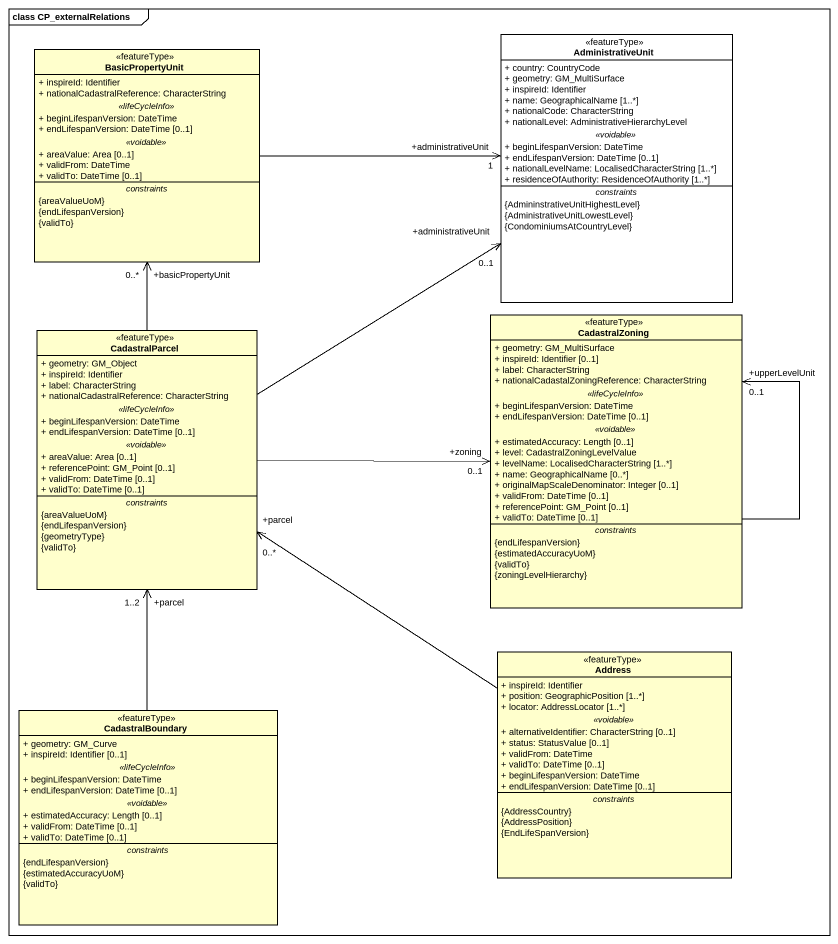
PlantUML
@startuml
mainframe class CP_externalRelations
hide circle
hide empty members
skinparam classAttributeIconSize 0
class BasicPropertyUnit <<featureType>> {
  + inspireId: Identifier
  + nationalCadastralReference: CharacterString
  .. <<lifeCycleInfo>> ..
  + beginLifespanVersion: DateTime
  + endLifespanVersion: DateTime [0..1]
  .. <<voidable>> ..
  + areaValue: Area [0..1]
  + validFrom: DateTime
  + validTo: DateTime [0..1]
  -- constraints --
  {areaValueUoM}
  {endLifespanVersion}
  {validTo}
}
class AdministrativeUnit <<featureType>> #FFFFFF {
  + country: CountryCode
  + geometry: GM_MultiSurface
  + inspireId: Identifier
  + name: GeographicalName [1..*]
  + nationalCode: CharacterString
  + nationalLevel: AdministrativeHierarchyLevel
  .. <<voidable>> ..
  + beginLifespanVersion: DateTime
  + endLifespanVersion: DateTime [0..1]
  + nationalLevelName: LocalisedCharacterString [1..*]
  + residenceOfAuthority: ResidenceOfAuthority [1..*]
  -- constraints --
  {AdmininstrativeUnitHighestLevel}
  {AdministrativeUnitLowestLevel}
  {CondominiumsAtCountryLevel}
}
class CadastralZoning <<featureType>> {
  + geometry: GM_MultiSurface
  + inspireId: Identifier [0..1]
  + label: CharacterString
  + nationalCadastalZoningReference: CharacterString
  .. <<lifeCycleInfo>> ..
  + beginLifespanVersion: DateTime
  + endLifespanVersion: DateTime [0..1]
  .. <<voidable>> ..
  + estimatedAccuracy: Length [0..1]
  + level: CadastralZoningLevelValue
  + levelName: LocalisedCharacterString [1..*]
  + name: GeographicalName [0..*]
  + originalMapScaleDenominator: Integer [0..1]
  + validFrom: DateTime [0..1]
  + referencePoint: GM_Point [0..1]
  + validTo: DateTime [0..1]
  -- constraints --
  {endLifespanVersion}
  {estimatedAccuracyUoM}
  {validTo}
  {zoningLevelHierarchy}
}
class CadastralParcel <<featureType>> {
  + geometry: GM_Object
  + inspireId: Identifier
  + label: CharacterString
  + nationalCadastralReference: CharacterString
  .. <<lifeCycleInfo>> ..
  + beginLifespanVersion: DateTime
  + endLifespanVersion: DateTime [0..1]
  .. <<voidable>> ..
  + areaValue: Area [0..1]
  + referencePoint: GM_Point [0..1]
  + validFrom: DateTime [0..1]
  + validTo: DateTime [0..1]
  -- constraints --
  {areaValueUoM}
  {endLifespanVersion}
  {geometryType}
  {validTo}
}
class Address <<featureType>> {
  + inspireId: Identifier
  + position: GeographicPosition [1..*]
  + locator: AddressLocator [1..*]
  .. <<voidable>> ..
  + alternativeIdentifier: CharacterString [0..1]
  + status: StatusValue [0..1]
  + validFrom: DateTime
  + validTo: DateTime [0..1]
  + beginLifespanVersion: DateTime
  + endLifespanVersion: DateTime [0..1]
  -- constraints --
  {AddressCountry}
  {AddressPosition}
  {EndLifeSpanVersion}
}
class CadastralBoundary <<featureType>> {
  + geometry: GM_Curve
  + inspireId: Identifier [0..1]
  .. <<lifeCycleInfo>> ..
  + beginLifespanVersion: DateTime
  + endLifespanVersion: DateTime [0..1]
  .. <<voidable>> ..
  + estimatedAccuracy: Length [0..1]
  + validFrom: DateTime [0..1]
  + validTo: DateTime [0..1]
  -- constraints --
  {endLifespanVersion}
  {estimatedAccuracyUoM}
  {validTo}
}
BasicPropertyUnit -right-> "+administrativeUnit\n1" AdministrativeUnit
CadastralZoning --> "+upperLevelUnit\n0..1" CadastralZoning
CadastralParcel -up-> "+basicPropertyUnit\n0..*" BasicPropertyUnit
CadastralParcel -up-> "+administrativeUnit\n0..1" AdministrativeUnit
CadastralParcel -right-> "+zoning\n0..1" CadastralZoning
Address -up-> "+parcel\n0..*" CadastralParcel
CadastralBoundary -up-> "+parcel\n1..2" CadastralParcel
@enduml
